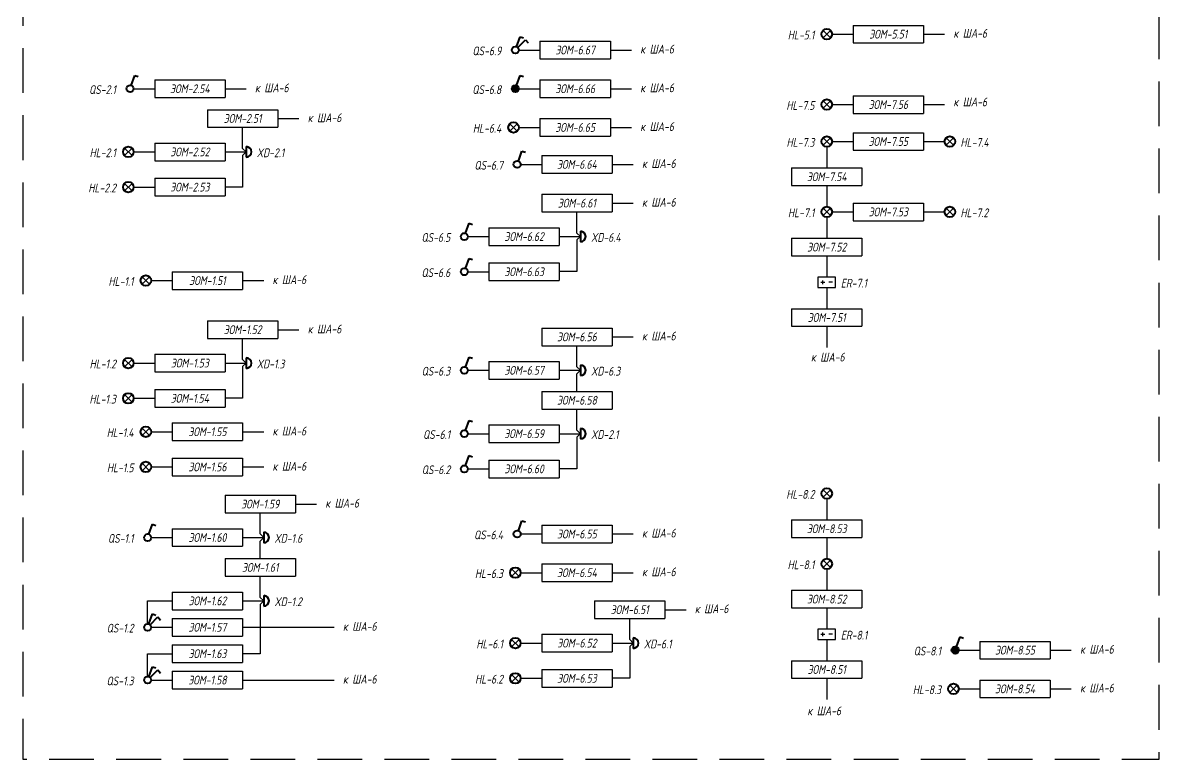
# Model space of a CAD drawing. Header units: millimetres. Extents: x -1048 to 2740, y -712 to 253.
# Drawn here: x -150 to 173, y -711.5 to -502.2 of the extents above; entities that cross this region are included whole.
import ezdxf
from ezdxf.enums import TextEntityAlignment as Align

# ---------------------------------------------------------------- set-up
doc = ezdxf.new("R2010")
doc.units = ezdxf.units.MM
doc.linetypes.add('DASHED', pattern=[19.05, 12.7, -6.35])
doc.layers.add('noprint', color=2, linetype='Continuous', plot=False)
doc.styles.get("Standard").update_dxf_attribs({"font": 'arial.ttf'})
doc.styles.add('ГОСТ-ISOCPEUR', font='isocpeui.ttf', dxfattribs={"width": 0.8})
doc.linetypes.add('12V', pattern='A,12.7,-5.08,["12V",Standard,S=2.54,R=0,X=-2.54,Y=-1.27],-5.08', length=22.86)
doc.linetypes.add('220V_LINE', pattern='A,0.2,-0.05,["~220V",Standard,S=0.1,R=0,X=0,Y=-0.05],-0.4,0.1', length=0.75)

# ---------------------------------------------------------------- blocks, each defined once
blk = doc.blocks.new('*T99')
at = {"color": 0, "lineweight": -2}
for p, q in [((0, 0), (20, 0)), ((0, 0), (0, -5)), ((20, 0), (20, -5)), ((0, -5), (20, -5))]:
    blk.add_line(p, q, dxfattribs=at)
at = {"color": 0, "insert": (10, -2.5), "char_height": 2.5, "width": 19, "attachment_point": 5, "style": 'ГОСТ-ISOCPEUR'}
blk.add_mtext('{ЭОМ-1.51}', dxfattribs=at)
blk = doc.blocks.new('коробка коммутационная')
at = {"color": 0, "lineweight": -2}
blk.add_line((0, 3), (0, 0), dxfattribs=at)
blk.add_arc((0, 1.5), 1.5, 270, 90, dxfattribs=at)
blk = doc.blocks.new('*T100')
at = {"color": 0, "lineweight": -2}
for p, q in [((0, 0), (20, 0)), ((0, 0), (0, -5)), ((20, 0), (20, -5)), ((0, -5), (20, -5))]:
    blk.add_line(p, q, dxfattribs=at)
at = {"color": 0, "insert": (10, -2.5), "char_height": 2.5, "width": 19, "attachment_point": 5, "style": 'ГОСТ-ISOCPEUR'}
blk.add_mtext('{ЭОМ-1.52}', dxfattribs=at)
blk = doc.blocks.new('*T101')
at = {"color": 0, "lineweight": -2}
for p, q in [((0, 0), (20, 0)), ((0, 0), (0, -5)), ((20, 0), (20, -5)), ((0, -5), (20, -5))]:
    blk.add_line(p, q, dxfattribs=at)
at = {"color": 0, "insert": (10, -2.5), "char_height": 2.5, "width": 19, "attachment_point": 5, "style": 'ГОСТ-ISOCPEUR'}
blk.add_mtext('{ЭОМ-1.53}', dxfattribs=at)
blk = doc.blocks.new('*T102')
at = {"color": 0, "lineweight": -2}
for p, q in [((0, 0), (20, 0)), ((0, 0), (0, -5)), ((20, 0), (20, -5)), ((0, -5), (20, -5))]:
    blk.add_line(p, q, dxfattribs=at)
at = {"color": 0, "insert": (10, -2.5), "char_height": 2.5, "width": 19, "attachment_point": 5, "style": 'ГОСТ-ISOCPEUR'}
blk.add_mtext('{ЭОМ-1.54}', dxfattribs=at)
blk = doc.blocks.new('*T103')
at = {"color": 0, "lineweight": -2}
for p, q in [((0, 0), (20, 0)), ((0, 0), (0, -5)), ((20, 0), (20, -5)), ((0, -5), (20, -5))]:
    blk.add_line(p, q, dxfattribs=at)
at = {"color": 0, "insert": (10, -2.5), "char_height": 2.5, "width": 19, "attachment_point": 5, "style": 'ГОСТ-ISOCPEUR'}
blk.add_mtext('{ЭОМ-1.55}', dxfattribs=at)
blk = doc.blocks.new('*T104')
at = {"color": 0, "lineweight": -2}
for p, q in [((0, 0), (20, 0)), ((0, 0), (0, -5)), ((20, 0), (20, -5)), ((0, -5), (20, -5))]:
    blk.add_line(p, q, dxfattribs=at)
at = {"color": 0, "insert": (10, -2.5), "char_height": 2.5, "width": 19, "attachment_point": 5, "style": 'ГОСТ-ISOCPEUR'}
blk.add_mtext('{ЭОМ-1.56}', dxfattribs=at)
blk = doc.blocks.new('кнопка 1')
at = {"color": 0, "lineweight": -2}
for p, q in [((0.35, 0.94), (1.39, 3.78)), ((1.39, 3.78), (2.34, 3.45))]:
    blk.add_line(p, q, dxfattribs=at)
blk.add_circle((0, 0), 1, dxfattribs=at)
blk = doc.blocks.new('*T142')
at = {"color": 0, "lineweight": -2}
for p, q in [((0, 0), (20, 0)), ((0, 0), (0, -5)), ((20, 0), (20, -5)), ((0, -5), (20, -5))]:
    blk.add_line(p, q, dxfattribs=at)
at = {"color": 0, "insert": (10, -2.5), "char_height": 2.5, "width": 19, "attachment_point": 5, "style": 'ГОСТ-ISOCPEUR'}
blk.add_mtext('{ЭОМ-1.60}', dxfattribs=at)
blk = doc.blocks.new('*T143')
at = {"color": 0, "lineweight": -2}
for p, q in [((0, 0), (20, 0)), ((0, 0), (0, -5)), ((20, 0), (20, -5)), ((0, -5), (20, -5))]:
    blk.add_line(p, q, dxfattribs=at)
at = {"color": 0, "insert": (10, -2.5), "char_height": 2.5, "width": 19, "attachment_point": 5, "style": 'ГОСТ-ISOCPEUR'}
blk.add_mtext('{ЭОМ-1.57}', dxfattribs=at)
blk = doc.blocks.new('кнопка 2')
at = {"color": 0, "lineweight": -2}
for p, q in [((0.35, 0.94), (1.39, 3.78)), ((1.39, 3.78), (2.34, 3.45)), ((0.71, 0.71), (2.93, 2.93)), ((2.93, 2.93), (3.66, 2))]:
    blk.add_line(p, q, dxfattribs=at)
blk.add_circle((0, 0), 1, dxfattribs=at)
blk = doc.blocks.new('*T144')
at = {"color": 0, "lineweight": -2}
for p, q in [((0, 0), (20, 0)), ((0, 0), (0, -5)), ((20, 0), (20, -5)), ((0, -5), (20, -5))]:
    blk.add_line(p, q, dxfattribs=at)
at = {"color": 0, "insert": (10, -2.5), "char_height": 2.5, "width": 19, "attachment_point": 5, "style": 'ГОСТ-ISOCPEUR'}
blk.add_mtext('{ЭОМ-1.58}', dxfattribs=at)
blk = doc.blocks.new('*T145')
at = {"color": 0, "lineweight": -2}
for p, q in [((0, 0), (20, 0)), ((0, 0), (0, -5)), ((20, 0), (20, -5)), ((0, -5), (20, -5))]:
    blk.add_line(p, q, dxfattribs=at)
at = {"color": 0, "insert": (10, -2.5), "char_height": 2.5, "width": 19, "attachment_point": 5, "style": 'ГОСТ-ISOCPEUR'}
blk.add_mtext('{ЭОМ-2.51}', dxfattribs=at)
blk = doc.blocks.new('*T146')
at = {"color": 0, "lineweight": -2}
for p, q in [((0, 0), (20, 0)), ((0, 0), (0, -5)), ((20, 0), (20, -5)), ((0, -5), (20, -5))]:
    blk.add_line(p, q, dxfattribs=at)
at = {"color": 0, "insert": (10, -2.5), "char_height": 2.5, "width": 19, "attachment_point": 5, "style": 'ГОСТ-ISOCPEUR'}
blk.add_mtext('{ЭОМ-2.52}', dxfattribs=at)
blk = doc.blocks.new('*T147')
at = {"color": 0, "lineweight": -2}
for p, q in [((0, 0), (20, 0)), ((0, 0), (0, -5)), ((20, 0), (20, -5)), ((0, -5), (20, -5))]:
    blk.add_line(p, q, dxfattribs=at)
at = {"color": 0, "insert": (10, -2.5), "char_height": 2.5, "width": 19, "attachment_point": 5, "style": 'ГОСТ-ISOCPEUR'}
blk.add_mtext('{ЭОМ-2.53}', dxfattribs=at)
blk = doc.blocks.new('*T149')
at = {"color": 0, "lineweight": -2}
for p, q in [((0, 0), (20, 0)), ((0, 0), (0, -5)), ((20, 0), (20, -5)), ((0, -5), (20, -5))]:
    blk.add_line(p, q, dxfattribs=at)
at = {"color": 0, "insert": (10, -2.5), "char_height": 2.5, "width": 19, "attachment_point": 5, "style": 'ГОСТ-ISOCPEUR'}
blk.add_mtext('{ЭОМ-1.59}', dxfattribs=at)
blk = doc.blocks.new('*T150')
at = {"color": 0, "lineweight": -2}
for p, q in [((0, 0), (20, 0)), ((0, 0), (0, -5)), ((20, 0), (20, -5)), ((0, -5), (20, -5))]:
    blk.add_line(p, q, dxfattribs=at)
at = {"color": 0, "insert": (10, -2.5), "char_height": 2.5, "width": 19, "attachment_point": 5, "style": 'ГОСТ-ISOCPEUR'}
blk.add_mtext('{ЭОМ-1.61}', dxfattribs=at)
blk = doc.blocks.new('*T151')
at = {"color": 0, "lineweight": -2}
for p, q in [((0, 0), (20, 0)), ((0, 0), (0, -5)), ((20, 0), (20, -5)), ((0, -5), (20, -5))]:
    blk.add_line(p, q, dxfattribs=at)
at = {"color": 0, "insert": (10, -2.5), "char_height": 2.5, "width": 19, "attachment_point": 5, "style": 'ГОСТ-ISOCPEUR'}
blk.add_mtext('{ЭОМ-1.62}', dxfattribs=at)
blk = doc.blocks.new('*T152')
at = {"color": 0, "lineweight": -2}
for p, q in [((0, 0), (20, 0)), ((0, 0), (0, -5)), ((20, 0), (20, -5)), ((0, -5), (20, -5))]:
    blk.add_line(p, q, dxfattribs=at)
at = {"color": 0, "insert": (10, -2.5), "char_height": 2.5, "width": 19, "attachment_point": 5, "style": 'ГОСТ-ISOCPEUR'}
blk.add_mtext('{ЭОМ-1.63}', dxfattribs=at)
blk = doc.blocks.new('*T153')
at = {"color": 0, "lineweight": -2}
for p, q in [((0, 0), (20, 0)), ((0, 0), (0, -5)), ((20, 0), (20, -5)), ((0, -5), (20, -5))]:
    blk.add_line(p, q, dxfattribs=at)
at = {"color": 0, "insert": (10, -2.5), "char_height": 2.5, "width": 19, "attachment_point": 5, "style": 'ГОСТ-ISOCPEUR'}
blk.add_mtext('{ЭОМ-2.54}', dxfattribs=at)
blk = doc.blocks.new('*T179')
at = {"color": 0, "lineweight": -2}
for p, q in [((0, 0), (20, 0)), ((0, 0), (0, -5)), ((20, 0), (20, -5)), ((0, -5), (20, -5))]:
    blk.add_line(p, q, dxfattribs=at)
at = {"color": 0, "insert": (10, -2.5), "char_height": 2.5, "width": 19, "attachment_point": 5, "style": 'ГОСТ-ISOCPEUR'}
blk.add_mtext('{ЭОМ-6.51}', dxfattribs=at)
blk = doc.blocks.new('*T180')
at = {"color": 0, "lineweight": -2}
for p, q in [((0, 0), (20, 0)), ((0, 0), (0, -5)), ((20, 0), (20, -5)), ((0, -5), (20, -5))]:
    blk.add_line(p, q, dxfattribs=at)
at = {"color": 0, "insert": (10, -2.5), "char_height": 2.5, "width": 19, "attachment_point": 5, "style": 'ГОСТ-ISOCPEUR'}
blk.add_mtext('{ЭОМ-6.52}', dxfattribs=at)
blk = doc.blocks.new('*T181')
at = {"color": 0, "lineweight": -2}
for p, q in [((0, 0), (20, 0)), ((0, 0), (0, -5)), ((20, 0), (20, -5)), ((0, -5), (20, -5))]:
    blk.add_line(p, q, dxfattribs=at)
at = {"color": 0, "insert": (10, -2.5), "char_height": 2.5, "width": 19, "attachment_point": 5, "style": 'ГОСТ-ISOCPEUR'}
blk.add_mtext('{ЭОМ-6.53}', dxfattribs=at)
blk = doc.blocks.new('*T182')
at = {"color": 0, "lineweight": -2}
for p, q in [((0, 0), (20, 0)), ((0, 0), (0, -5)), ((20, 0), (20, -5)), ((0, -5), (20, -5))]:
    blk.add_line(p, q, dxfattribs=at)
at = {"color": 0, "insert": (10, -2.5), "char_height": 2.5, "width": 19, "attachment_point": 5, "style": 'ГОСТ-ISOCPEUR'}
blk.add_mtext('{ЭОМ-6.54}', dxfattribs=at)
blk = doc.blocks.new('*T183')
at = {"color": 0, "lineweight": -2}
for p, q in [((0, 0), (20, 0)), ((0, 0), (0, -5)), ((20, 0), (20, -5)), ((0, -5), (20, -5))]:
    blk.add_line(p, q, dxfattribs=at)
at = {"color": 0, "insert": (10, -2.5), "char_height": 2.5, "width": 19, "attachment_point": 5, "style": 'ГОСТ-ISOCPEUR'}
blk.add_mtext('{ЭОМ-6.55}', dxfattribs=at)
blk = doc.blocks.new('*T184')
at = {"color": 0, "lineweight": -2}
for p, q in [((0, 0), (20, 0)), ((0, 0), (0, -5)), ((20, 0), (20, -5)), ((0, -5), (20, -5))]:
    blk.add_line(p, q, dxfattribs=at)
at = {"color": 0, "insert": (10, -2.5), "char_height": 2.5, "width": 19, "attachment_point": 5, "style": 'ГОСТ-ISOCPEUR'}
blk.add_mtext('{ЭОМ-6.56}', dxfattribs=at)
blk = doc.blocks.new('*T185')
at = {"color": 0, "lineweight": -2}
for p, q in [((0, 0), (20, 0)), ((0, 0), (0, -5)), ((20, 0), (20, -5)), ((0, -5), (20, -5))]:
    blk.add_line(p, q, dxfattribs=at)
at = {"color": 0, "insert": (10, -2.5), "char_height": 2.5, "width": 19, "attachment_point": 5, "style": 'ГОСТ-ISOCPEUR'}
blk.add_mtext('{ЭОМ-6.58}', dxfattribs=at)
blk = doc.blocks.new('*T186')
at = {"color": 0, "lineweight": -2}
for p, q in [((0, 0), (20, 0)), ((0, 0), (0, -5)), ((20, 0), (20, -5)), ((0, -5), (20, -5))]:
    blk.add_line(p, q, dxfattribs=at)
at = {"color": 0, "insert": (10, -2.5), "char_height": 2.5, "width": 19, "attachment_point": 5, "style": 'ГОСТ-ISOCPEUR'}
blk.add_mtext('{ЭОМ-6.57}', dxfattribs=at)
blk = doc.blocks.new('*T187')
at = {"color": 0, "lineweight": -2}
for p, q in [((0, 0), (20, 0)), ((0, 0), (0, -5)), ((20, 0), (20, -5)), ((0, -5), (20, -5))]:
    blk.add_line(p, q, dxfattribs=at)
at = {"color": 0, "insert": (10, -2.5), "char_height": 2.5, "width": 19, "attachment_point": 5, "style": 'ГОСТ-ISOCPEUR'}
blk.add_mtext('{ЭОМ-6.59}', dxfattribs=at)
blk = doc.blocks.new('*T188')
at = {"color": 0, "lineweight": -2}
for p, q in [((0, 0), (20, 0)), ((0, 0), (0, -5)), ((20, 0), (20, -5)), ((0, -5), (20, -5))]:
    blk.add_line(p, q, dxfattribs=at)
at = {"color": 0, "insert": (10, -2.5), "char_height": 2.5, "width": 19, "attachment_point": 5, "style": 'ГОСТ-ISOCPEUR'}
blk.add_mtext('{ЭОМ-6.60}', dxfattribs=at)
blk = doc.blocks.new('*T189')
at = {"color": 0, "lineweight": -2}
for p, q in [((0, 0), (20, 0)), ((0, 0), (0, -5)), ((20, 0), (20, -5)), ((0, -5), (20, -5))]:
    blk.add_line(p, q, dxfattribs=at)
at = {"color": 0, "insert": (10, -2.5), "char_height": 2.5, "width": 19, "attachment_point": 5, "style": 'ГОСТ-ISOCPEUR'}
blk.add_mtext('{ЭОМ-6.61}', dxfattribs=at)
blk = doc.blocks.new('*T190')
at = {"color": 0, "lineweight": -2}
for p, q in [((0, 0), (20, 0)), ((0, 0), (0, -5)), ((20, 0), (20, -5)), ((0, -5), (20, -5))]:
    blk.add_line(p, q, dxfattribs=at)
at = {"color": 0, "insert": (10, -2.5), "char_height": 2.5, "width": 19, "attachment_point": 5, "style": 'ГОСТ-ISOCPEUR'}
blk.add_mtext('{ЭОМ-6.62}', dxfattribs=at)
blk = doc.blocks.new('*T191')
at = {"color": 0, "lineweight": -2}
for p, q in [((0, 0), (20, 0)), ((0, 0), (0, -5)), ((20, 0), (20, -5)), ((0, -5), (20, -5))]:
    blk.add_line(p, q, dxfattribs=at)
at = {"color": 0, "insert": (10, -2.5), "char_height": 2.5, "width": 19, "attachment_point": 5, "style": 'ГОСТ-ISOCPEUR'}
blk.add_mtext('{ЭОМ-6.63}', dxfattribs=at)
blk = doc.blocks.new('*T192')
at = {"color": 0, "lineweight": -2}
for p, q in [((0, 0), (20, 0)), ((0, 0), (0, -5)), ((20, 0), (20, -5)), ((0, -5), (20, -5))]:
    blk.add_line(p, q, dxfattribs=at)
at = {"color": 0, "insert": (10, -2.5), "char_height": 2.5, "width": 19, "attachment_point": 5, "style": 'ГОСТ-ISOCPEUR'}
blk.add_mtext('{ЭОМ-6.64}', dxfattribs=at)
blk = doc.blocks.new('*T193')
at = {"color": 0, "lineweight": -2}
for p, q in [((0, 0), (20, 0)), ((0, 0), (0, -5)), ((20, 0), (20, -5)), ((0, -5), (20, -5))]:
    blk.add_line(p, q, dxfattribs=at)
at = {"color": 0, "insert": (10, -2.5), "char_height": 2.5, "width": 19, "attachment_point": 5, "style": 'ГОСТ-ISOCPEUR'}
blk.add_mtext('{ЭОМ-6.65}', dxfattribs=at)
blk = doc.blocks.new('*T194')
at = {"color": 0, "lineweight": -2}
for p, q in [((0, 0), (20, 0)), ((0, 0), (0, -5)), ((20, 0), (20, -5)), ((0, -5), (20, -5))]:
    blk.add_line(p, q, dxfattribs=at)
at = {"color": 0, "insert": (10, -2.5), "char_height": 2.5, "width": 19, "attachment_point": 5, "style": 'ГОСТ-ISOCPEUR'}
blk.add_mtext('{ЭОМ-6.66}', dxfattribs=at)
blk = doc.blocks.new('ИП')
at = {"color": 0}
for p, q in [((0.86, 1.5), (1.91, 1.5)), ((1.38, 0.97), (1.38, 2.03)), ((4.14, 1.5), (3.09, 1.5))]:
    blk.add_line(p, q, dxfattribs=at)
blk.add_lwpolyline([(0, 0), (5, 0), (5, 3), (0, 3)], close=True, dxfattribs=at)
blk = doc.blocks.new('*T195')
at = {"color": 0, "lineweight": -2}
for p, q in [((0, 0), (20, 0)), ((0, 0), (0, -5)), ((20, 0), (20, -5)), ((0, -5), (20, -5))]:
    blk.add_line(p, q, dxfattribs=at)
at = {"color": 0, "insert": (10, -2.5), "char_height": 2.5, "width": 19, "attachment_point": 5, "style": 'ГОСТ-ISOCPEUR'}
blk.add_mtext('{ЭОМ-8.52}', dxfattribs=at)
blk = doc.blocks.new('*T196')
at = {"color": 0, "lineweight": -2}
for p, q in [((0, 0), (20, 0)), ((0, 0), (0, -5)), ((20, 0), (20, -5)), ((0, -5), (20, -5))]:
    blk.add_line(p, q, dxfattribs=at)
at = {"color": 0, "insert": (10, -2.5), "char_height": 2.5, "width": 19, "attachment_point": 5, "style": 'ГОСТ-ISOCPEUR'}
blk.add_mtext('{ЭОМ-8.51}', dxfattribs=at)
blk = doc.blocks.new('*T197')
at = {"color": 0, "lineweight": -2}
for p, q in [((0, 0), (20, 0)), ((0, 0), (0, -5)), ((20, 0), (20, -5)), ((0, -5), (20, -5))]:
    blk.add_line(p, q, dxfattribs=at)
at = {"color": 0, "insert": (10, -2.5), "char_height": 2.5, "width": 19, "attachment_point": 5, "style": 'ГОСТ-ISOCPEUR'}
blk.add_mtext('{ЭОМ-8.53}', dxfattribs=at)
blk = doc.blocks.new('*T199')
at = {"color": 0, "lineweight": -2}
for p, q in [((0, 0), (20, 0)), ((0, 0), (0, -5)), ((20, 0), (20, -5)), ((0, -5), (20, -5))]:
    blk.add_line(p, q, dxfattribs=at)
at = {"color": 0, "insert": (10, -2.5), "char_height": 2.5, "width": 19, "attachment_point": 5, "style": 'ГОСТ-ISOCPEUR'}
blk.add_mtext('{ЭОМ-8.54}', dxfattribs=at)
blk = doc.blocks.new('*T200')
at = {"color": 0, "lineweight": -2}
for p, q in [((0, 0), (20, 0)), ((0, 0), (0, -5)), ((20, 0), (20, -5)), ((0, -5), (20, -5))]:
    blk.add_line(p, q, dxfattribs=at)
at = {"color": 0, "insert": (10, -2.5), "char_height": 2.5, "width": 19, "attachment_point": 5, "style": 'ГОСТ-ISOCPEUR'}
blk.add_mtext('{ЭОМ-8.55}', dxfattribs=at)
blk = doc.blocks.new('кнопка 1 открытая IP44')
at = {"lineweight": -2}
blk.add_hatch(color=0, dxfattribs=at).paths.add_polyline_path([(-1, 0, 1), (1, 0, 1)])
at = {"color": 0, "lineweight": -2}
for p, q in [((0.35, 0.94), (1.39, 3.78)), ((1.39, 3.78), (2.34, 3.45))]:
    blk.add_line(p, q, dxfattribs=at)
blk.add_circle((0, 0), 1, dxfattribs=at)
blk = doc.blocks.new('*T201')
at = {"color": 0, "lineweight": -2}
for p, q in [((0, 0), (20, 0)), ((0, 0), (0, -5)), ((20, 0), (20, -5)), ((0, -5), (20, -5))]:
    blk.add_line(p, q, dxfattribs=at)
at = {"color": 0, "insert": (10, -2.5), "char_height": 2.5, "width": 19, "attachment_point": 5, "style": 'ГОСТ-ISOCPEUR'}
blk.add_mtext('{ЭОМ-7.52}', dxfattribs=at)
blk = doc.blocks.new('*T202')
at = {"color": 0, "lineweight": -2}
for p, q in [((0, 0), (20, 0)), ((0, 0), (0, -5)), ((20, 0), (20, -5)), ((0, -5), (20, -5))]:
    blk.add_line(p, q, dxfattribs=at)
at = {"color": 0, "insert": (10, -2.5), "char_height": 2.5, "width": 19, "attachment_point": 5, "style": 'ГОСТ-ISOCPEUR'}
blk.add_mtext('{ЭОМ-7.51}', dxfattribs=at)
blk = doc.blocks.new('*T203')
at = {"color": 0, "lineweight": -2}
for p, q in [((0, 0), (20, 0)), ((0, 0), (0, -5)), ((20, 0), (20, -5)), ((0, -5), (20, -5))]:
    blk.add_line(p, q, dxfattribs=at)
at = {"color": 0, "insert": (10, -2.5), "char_height": 2.5, "width": 19, "attachment_point": 5, "style": 'ГОСТ-ISOCPEUR'}
blk.add_mtext('{ЭОМ-7.54}', dxfattribs=at)
blk = doc.blocks.new('*T204')
at = {"color": 0, "lineweight": -2}
for p, q in [((0, 0), (20, 0)), ((0, 0), (0, -5)), ((20, 0), (20, -5)), ((0, -5), (20, -5))]:
    blk.add_line(p, q, dxfattribs=at)
at = {"color": 0, "insert": (10, -2.5), "char_height": 2.5, "width": 19, "attachment_point": 5, "style": 'ГОСТ-ISOCPEUR'}
blk.add_mtext('{ЭОМ-7.53}', dxfattribs=at)
blk = doc.blocks.new('*T205')
at = {"color": 0, "lineweight": -2}
for p, q in [((0, 0), (20, 0)), ((0, 0), (0, -5)), ((20, 0), (20, -5)), ((0, -5), (20, -5))]:
    blk.add_line(p, q, dxfattribs=at)
at = {"color": 0, "insert": (10, -2.5), "char_height": 2.5, "width": 19, "attachment_point": 5, "style": 'ГОСТ-ISOCPEUR'}
blk.add_mtext('{ЭОМ-7.55}', dxfattribs=at)
blk = doc.blocks.new('*T206')
at = {"color": 0, "lineweight": -2}
for p, q in [((0, 0), (20, 0)), ((0, 0), (0, -5)), ((20, 0), (20, -5)), ((0, -5), (20, -5))]:
    blk.add_line(p, q, dxfattribs=at)
at = {"color": 0, "insert": (10, -2.5), "char_height": 2.5, "width": 19, "attachment_point": 5, "style": 'ГОСТ-ISOCPEUR'}
blk.add_mtext('{ЭОМ-7.56}', dxfattribs=at)
blk = doc.blocks.new('*T207')
at = {"color": 0, "lineweight": -2}
for p, q in [((0, 0), (20, 0)), ((0, 0), (0, -5)), ((20, 0), (20, -5)), ((0, -5), (20, -5))]:
    blk.add_line(p, q, dxfattribs=at)
at = {"color": 0, "insert": (10, -2.5), "char_height": 2.5, "width": 19, "attachment_point": 5, "style": 'ГОСТ-ISOCPEUR'}
blk.add_mtext('{ЭОМ-5.51}', dxfattribs=at)
blk = doc.blocks.new('*T252')
at = {"color": 0, "lineweight": -2}
for p, q in [((0, 0), (20, 0)), ((0, 0), (0, -5)), ((20, 0), (20, -5)), ((0, -5), (20, -5))]:
    blk.add_line(p, q, dxfattribs=at)
at = {"color": 0, "insert": (10, -2.5), "char_height": 2.5, "width": 19, "attachment_point": 5, "style": 'ГОСТ-ISOCPEUR'}
blk.add_mtext('{ЭОМ-6.67}', dxfattribs=at)

msp = doc.modelspace()

# ---------------------------------------------------------------- linework, layer by layer
at = {"color": 3}
for p, q in [((79.56, -506.56), (77.44, -504.44)), ((77.44, -506.56), (79.56, -504.44)), ((79.56, -526.56), (77.44, -524.44)), ((77.44, -526.56), (79.56, -524.44)), ((-9.44, -533.06), (-11.56, -530.94)), ((-11.56, -533.06), (-9.44, -530.94)), ((79.56, -537.06), (77.44, -534.94)), ((77.44, -537.06), (79.56, -534.94)), ((114.56, -537.06), (112.44, -534.94)), ((112.44, -537.06), (114.56, -534.94)), ((-118.94, -540.01), (-121.06, -537.89)), ((-121.06, -540.01), (-118.94, -537.89)), ((-118.94, -550.01), (-121.06, -547.89)), ((-121.06, -550.01), (-118.94, -547.89)), ((79.56, -557.06), (77.44, -554.94)), ((77.44, -557.06), (79.56, -554.94)), ((114.56, -557.06), (112.44, -554.94)), ((112.44, -557.06), (114.56, -554.94)), ((-113.94, -576.56), (-116.06, -574.44)), ((-116.06, -576.56), (-113.94, -574.44)), ((-118.94, -600.01), (-121.06, -597.89)), ((-121.06, -600.01), (-118.94, -597.89)), ((-118.94, -610.01), (-121.06, -607.89)), ((-121.06, -610.01), (-118.94, -607.89)), ((-113.94, -619.51), (-116.06, -617.39)), ((-116.06, -619.51), (-113.94, -617.39)), ((-113.94, -629.51), (-116.06, -627.39)), ((-116.06, -629.51), (-113.94, -627.39)), ((79.56, -637.06), (77.44, -634.94)), ((77.44, -637.06), (79.56, -634.94)), ((79.56, -657.06), (77.44, -654.94)), ((77.44, -657.06), (79.56, -654.94)), ((-8.94, -659.56), (-11.06, -657.44)), ((-11.06, -659.56), (-8.94, -657.44)), ((-8.94, -679.56), (-11.06, -677.44)), ((-11.06, -679.56), (-8.94, -677.44)), ((-8.94, -689.56), (-11.06, -687.44)), ((-11.06, -689.56), (-8.94, -687.44)), ((115.56, -692.56), (113.44, -690.44)), ((113.44, -692.56), (115.56, -690.44))]:
    msp.add_line(p, q, dxfattribs=at)
at = {"linetype": '220V_LINE', "ltscale": 8}
for p, q in [((80, -505.5), (86, -505.5)), ((106, -505.5), (112, -505.5)), ((-9, -510), (-3, -510)), ((17, -510), (23, -510)), ((-118.5, -521), (-112.5, -521)), ((-92.5, -521), (-86.5, -521)), ((-9, -521), (-3, -521)), ((17, -521), (23, -521)), ((80, -525.5), (86, -525.5)), ((106, -525.5), (112, -525.5)), ((-77.5, -529.5), (-71.5, -529.5)), ((-9, -532), (-3, -532)), ((17, -532), (23, -532)), ((-118.5, -538.95), (-112.5, -538.95)), ((-92.5, -538.95), (-86.5, -538.95)), ((-8.5, -542.5), (-2.5, -542.5)), ((17.5, -542.5), (23.5, -542.5)), ((-118.5, -548.95), (-112.5, -548.95)), ((17.5, -553.5), (23.5, -553.5)), ((-23.5, -563), (-17.5, -563)), ((2.5, -563), (8.5, -563)), ((-23.5, -573), (-17.5, -573)), ((-113.5, -575.5), (-107.5, -575.5)), ((-87.5, -575.5), (-81.5, -575.5)), ((78.5, -577.5), (78.5, -583.5)), ((-77.5, -589.5), (-71.5, -589.5)), ((78.5, -588.5), (78.5, -594.5)), ((17.5, -591.5), (23.5, -591.5)), ((-118.5, -598.95), (-112.5, -598.95)), ((-92.5, -598.95), (-86.5, -598.95)), ((-23.5, -601), (-17.5, -601)), ((2.5, -601), (8.5, -601)), ((-118.5, -608.95), (-112.5, -608.95)), ((-113.5, -618.45), (-107.5, -618.45)), ((-87.5, -618.45), (-81.5, -618.45)), ((-23.5, -619), (-17.5, -619)), ((2.5, -619), (8.5, -619)), ((-113.5, -628.45), (-107.5, -628.45)), ((-87.5, -628.45), (-81.5, -628.45)), ((-23.5, -629), (-17.5, -629)), ((-72.5, -639), (-66.5, -639)), ((-113.5, -648.5), (-107.5, -648.5)), ((-87.5, -648.5), (-81.5, -648.5)), ((-8.5, -647.5), (-2.5, -647.5)), ((17.5, -647.5), (23.5, -647.5)), ((-8.5, -658.5), (-2.5, -658.5)), ((17.5, -658.5), (23.5, -658.5)), ((-87.5, -666.5), (-81.5, -666.5)), ((32.5, -669), (38.5, -669)), ((-113.5, -674), (-107.5, -674)), ((-87.5, -674), (-61.5, -674)), ((78.5, -677.5), (78.5, -683.5)), ((-8.5, -678.5), (-2.5, -678.5)), ((17.5, -678.5), (23.5, -678.5)), ((116, -680.5), (122, -680.5)), ((142, -680.5), (148, -680.5)), ((-113.5, -689), (-107.5, -689)), ((-87.5, -689), (-61.5, -689)), ((-8.5, -688.5), (-2.5, -688.5)), ((78.5, -688.5), (78.5, -694.5)), ((116, -691.5), (122, -691.5)), ((142, -691.5), (148, -691.5))]:
    msp.add_line(p, q, dxfattribs=at)
at = {"linetype": '12V', "ltscale": 0.25}
for p, q in [((80, -536), (86, -536)), ((106, -536), (112, -536)), ((78.5, -537.5), (78.5, -543.5)), ((78.5, -548.5), (78.5, -554.5)), ((78.5, -557.5), (78.5, -563.5)), ((80, -556), (86, -556)), ((106, -556), (112, -556)), ((78.5, -568.5), (78.5, -574.5)), ((78.5, -637.5), (78.5, -643.5)), ((78.5, -648.5), (78.5, -654.5)), ((78.5, -657.5), (78.5, -663.5)), ((78.5, -668.5), (78.5, -674.5))]:
    msp.add_line(p, q, dxfattribs=at)
at = {"linetype": '220V_LINE', "ltscale": 8, "flags": 128}
for points in [[(-86.5, -538.95), (-87.5, -537.95), (-87.5, -531.95)], [(-86.5, -538.95), (-87.5, -539.95), (-87.5, -548.95), (-92.5, -548.95)], [(8.5, -563), (7.5, -562), (7.5, -556)], [(8.5, -562.95), (7.5, -563.95), (7.5, -572.95), (2.5, -572.95)], [(-86.5, -598.95), (-87.5, -597.95), (-87.5, -591.95)], [(8.5, -601), (7.5, -600), (7.5, -594)], [(-86.5, -598.95), (-87.5, -599.95), (-87.5, -608.95), (-92.5, -608.95)], [(7.5, -607), (7.5, -602), (8.5, -601)], [(8.5, -619), (7.5, -618), (7.5, -612)], [(8.5, -618.95), (7.5, -619.95), (7.5, -628.95), (2.5, -628.95)], [(-81.5, -648.5), (-82.5, -647.5), (-82.5, -641.5)], [(-82.5, -654.5), (-82.5, -649.5), (-81.5, -648.5)], [(-81.5, -666.5), (-82.5, -665.5), (-82.5, -659.5)], [(-114.5, -673), (-114.5, -666.5), (-107.5, -666.5)], [(-81.5, -666.5), (-82.5, -667.5), (-82.5, -681.5), (-87.5, -681.5)], [(23.5, -678.5), (22.5, -677.5), (22.5, -671.5)], [(-114.5, -688), (-114.5, -681.5), (-107.5, -681.5)], [(23.5, -678.5), (22.5, -679.5), (22.5, -688.5), (17.5, -688.5)]]:
    msp.add_lwpolyline(points, dxfattribs=at)
at = {"color": 3, "lineweight": 40}
for centre in [(78.5, -505.5), (78.5, -525.5), (-10.5, -532), (78.5, -536), (113.5, -536), (-120, -538.95), (-120, -548.95), (78.5, -556), (113.5, -556), (-115, -575.5), (-120, -598.95), (-120, -608.95), (-115, -618.45), (-115, -628.45), (78.5, -636), (78.5, -656), (-10, -658.5), (-10, -678.5), (-10, -688.5), (114.5, -691.5)]:
    msp.add_circle(centre, 1.5, dxfattribs=at)
at = {"layer": 'noprint', "linetype": 'DASHED', "flags": 128}
msp.add_lwpolyline([(-150, -319), (-150, -711.5), (173, -711.5), (173, -319)], close=True, dxfattribs=at)

# ---------------------------------------------------------------- block references
for name, p in [('*T207', (86, -503)), ('*T252', (-3, -507.5)), ('*T153', (-112.5, -518.5)), ('*T194', (-3, -518.5)), ('*T206', (86, -523)), ('*T145', (-97.5, -526.95)), ('*T193', (-3, -529.5)), ('*T205', (86, -533.5)), ('*T146', (-112.5, -536.45)), ('*T192', (-2.5, -540)), ('*T203', (68.5, -543.5)), ('*T147', (-112.5, -546.45)), ('*T189', (-2.5, -551)), ('*T204', (86, -553.5)), ('*T190', (-17.5, -560.5)), ('*T201', (68.5, -563.5)), ('*T191', (-17.5, -570.5)), ('*T99', (-107.5, -573)), ('*T202', (68.5, -583.5)), ('*T100', (-97.5, -586.95)), ('*T184', (-2.5, -589)), ('*T101', (-112.5, -596.45)), ('*T186', (-17.5, -598.5)), ('*T102', (-112.5, -606.45)), ('*T185', (-2.5, -607)), ('*T103', (-107.5, -615.95)), ('*T187', (-17.5, -616.5)), ('*T104', (-107.5, -625.95)), ('*T188', (-17.5, -626.5)), ('*T149', (-92.5, -636.5)), ('*T183', (-2.5, -645)), ('*T197', (68.5, -643.5)), ('*T142', (-107.5, -646)), ('*T150', (-92.5, -654.5)), ('*T182', (-2.5, -656)), ('*T151', (-107.5, -664)), ('*T195', (68.5, -663.5)), ('*T179', (12.5, -666.5)), ('*T143', (-107.5, -671.5)), ('*T180', (-2.5, -676)), ('*T200', (122, -678)), ('*T152', (-107.5, -679)), ('*T196', (68.5, -683.5)), ('*T144', (-107.5, -686.5)), ('*T181', (-2.5, -686)), ('*T199', (122, -689))]:
    msp.add_blockref(name, p)
at = {"color": 3, "lineweight": 40}
for name, p in [('кнопка 2', (-10, -510)), ('кнопка 1', (-119.5, -521)), ('кнопка 1 открытая IP44', (-10, -521)), ('кнопка 1', (-24.5, -563)), ('кнопка 1', (-24.5, -573)), ('кнопка 1', (-24.5, -601)), ('кнопка 1', (-24.5, -619)), ('кнопка 1', (-24.5, -629)), ('кнопка 1', (-114.5, -648.5)), ('кнопка 1', (-9.5, -647.5)), ('кнопка 2', (-114.5, -674)), ('кнопка 1 открытая IP44', (115, -680.5)), ('кнопка 2', (-114.5, -689))]:
    msp.add_blockref(name, p, dxfattribs=at)
at = {"lineweight": 40}
for name, p in [('коробка коммутационная', (-86.5, -540.45)), ('коробка коммутационная', (8.5, -564.5)), ('ИП', (76, -577.5)), ('коробка коммутационная', (-86.5, -600.45)), ('коробка коммутационная', (8.5, -602.5)), ('коробка коммутационная', (8.5, -620.5)), ('коробка коммутационная', (-81.5, -650)), ('коробка коммутационная', (-81.5, -668)), ('ИП', (76, -677.5)), ('коробка коммутационная', (23.5, -680))]:
    msp.add_blockref(name, p, dxfattribs=at)
at = {"color": 1, "lineweight": 40}
msp.add_blockref('кнопка 1', (-9.5, -542.5), dxfattribs=at)

# ---------------------------------------------------------------- texts
at = {"style": 'ГОСТ-ISOCPEUR', "width": 0.8}
for s, p in [('HL-5.1', (75, -507)), ('QS-6.9', (-14, -511.5)), ('QS-2.1', (-123.5, -522.5)), ('QS-6.8', (-14, -522.5)), ('HL-7.5', (75, -527)), ('HL-6.4', (-14, -533.5)), ('HL-7.3', (75, -537.5)), ('HL-2.1', (-123.5, -540.45)), ('QS-6.7', (-13.5, -544)), ('HL-2.2', (-123.5, -550.45)), ('HL-7.1', (75, -557.5)), ('QS-6.5', (-28.5, -564.5)), ('HL-1.1', (-118.5, -577)), ('QS-6.6', (-28.5, -574.5)), ('HL-1.2', (-123.5, -600.45)), ('QS-6.3', (-28.5, -602.5)), ('HL-1.3', (-123.5, -610.45)), ('HL-1.4', (-118.5, -619.95)), ('QS-6.1', (-28.5, -620.5)), ('HL-1.5', (-118.5, -629.95)), ('QS-6.2', (-28.5, -630.5)), ('HL-8.2', (75, -637.5)), ('QS-1.1', (-118.5, -650)), ('QS-6.4', (-13.5, -649)), ('HL-8.1', (75, -657.5)), ('HL-6.3', (-13.5, -660)), ('QS-1.2', (-118.5, -675.5)), ('HL-6.1', (-13.5, -680)), ('QS-8.1', (111, -682)), ('HL-6.2', (-13.5, -690)), ('QS-1.3', (-118.5, -690.5)), ('HL-8.3', (111, -693))]:
    msp.add_text(s, height=2.5, dxfattribs=at).set_placement(p, align=Align.RIGHT)
for s, p in [('к ША-6', (114.5, -506.5)), ('к ША-6', (25.5, -511)), ('к ША-6', (-84, -522)), ('к ША-6', (25.5, -522)), ('к ША-6', (114.5, -526)), ('к ША-6', (-69, -530.5)), ('к ША-6', (25.5, -533)), ('HL-7.4', (116.5, -537.5)), ('XD-2.1', (-83.5, -540.45)), ('к ША-6', (26, -543.5)), ('к ША-6', (26, -554.5)), ('HL-7.2', (116.5, -557.5)), ('XD-6.4', (11.5, -564.5)), ('к ША-6', (-79, -576.5)), ('ER-7.1', (82.5, -577.5)), ('к ША-6', (-69, -590.5)), ('к ША-6', (26, -592.5)), ('к ША-6', (74, -598.5)), ('XD-1.3', (-83.5, -600.45)), ('XD-6.3', (11.5, -602.5)), ('к ША-6', (-79, -619.5)), ('XD-2.1', (11.5, -620.5)), ('к ША-6', (-79, -629.5)), ('к ША-6', (-64, -640)), ('к ША-6', (26, -648.5)), ('XD-1.6', (-78.5, -650)), ('к ША-6', (26, -659.5)), ('XD-1.2', (-78.5, -668)), ('к ША-6', (41, -670)), ('к ША-6', (-59, -675)), ('ER-8.1', (82.5, -677.5)), ('XD-6.1', (26.5, -680)), ('к ША-6', (150.5, -681.5)), ('к ША-6', (-59, -690)), ('к ША-6', (150.5, -692.5)), ('к ША-6', (73, -699))]:
    msp.add_text(s, height=2.5, dxfattribs=at).set_placement(p)

doc.saveas('drawing.dxf')
